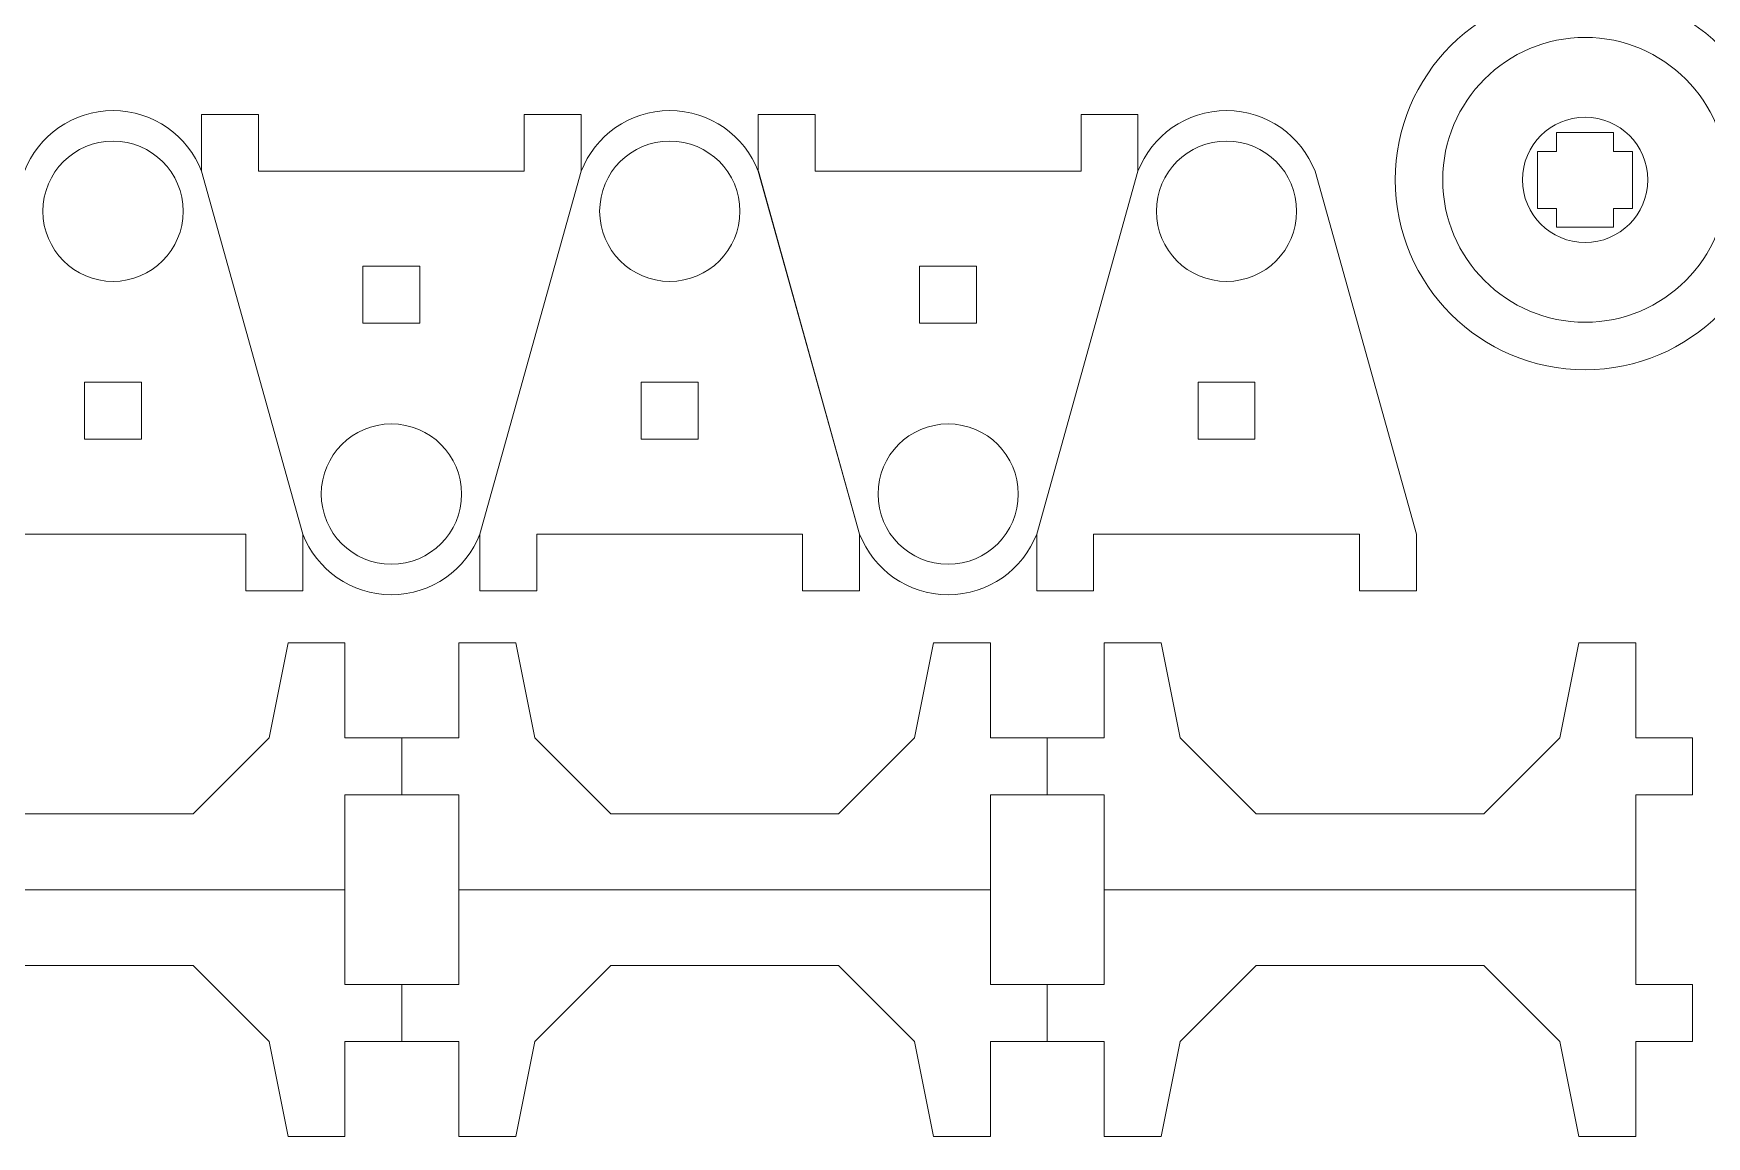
# Model space of a CAD drawing. Header units: millimetres. Extents: x -150 to 142, y -93 to 100.
# Drawn here: x -96.9 to -8.8, y -82.2 to -24.1 of the extents above; entities that cross this region are included whole.
import ezdxf

# ---------------------------------------------------------------- set-up
doc = ezdxf.new("R2010")
doc.units = ezdxf.units.MM
doc.header["$MEASUREMENT"] = 0
doc.layers.add('cut', color=7, linetype='Continuous')
doc.layers.add('cut light', color=7, linetype='Continuous')

msp = doc.modelspace()

# ---------------------------------------------------------------- linework, layer by layer
at = {"layer": 'cut', "lineweight": 0}
for points in [[(-79.5569, -39.3439), (-76.5569, -39.3439), (-76.5569, -36.3439), (-79.5569, -36.3439), (-79.5569, -39.3439)], [(-50.2267, -39.3439), (-47.2267, -39.3439), (-47.2267, -36.3439), (-50.2267, -36.3439), (-50.2267, -39.3439)], [(-94.2215, -45.4459), (-91.2215, -45.4459), (-91.2215, -42.4459), (-94.2215, -42.4459), (-94.2215, -45.4459)], [(-64.8908, -45.4459), (-61.8908, -45.4459), (-61.8908, -42.4459), (-64.8908, -42.4459), (-64.8908, -45.4459)], [(-35.5601, -45.4459), (-32.5601, -45.4459), (-32.5601, -42.4459), (-35.5601, -42.4459), (-35.5601, -45.4459)]]:
    msp.add_lwpolyline(points, close=True, dxfattribs=at)
msp.add_ellipse((-15.1699, -31.7941), major_axis=(0, 10), ratio=1, dxfattribs=at)
for points, knots in [([(-97.3871, -31.3439), (-96.6639, -29.473), (-94.8481, -28.1459), (-92.722, -28.1459), (-92.722, -28.1459), (-90.596, -28.1459), (-88.7801, -29.473), (-88.0569, -31.3439), (-88.0569, -31.3439), (-88.0569, -31.3439), (-88.0564, -31.3439), (-88.0564, -31.3439), (-88.0564, -31.3439), (-88.0564, -31.3439), (-82.722, -50.4459), (-82.722, -50.4459), (-82.722, -50.4459), (-82.722, -50.4459), (-82.722, -53.4459), (-82.722, -53.4459), (-82.722, -53.4459), (-82.722, -53.4459), (-85.722, -53.4459), (-85.722, -53.4459), (-85.722, -53.4459), (-85.722, -53.4459), (-85.722, -50.4459), (-85.722, -50.4459), (-85.722, -50.4459), (-85.722, -50.4459), (-99.722, -50.4459), (-99.722, -50.4459), (-99.722, -50.4459), (-99.722, -50.4459), (-99.722, -53.4459), (-99.722, -53.4459), (-99.722, -53.4459), (-99.722, -53.4459), (-102.722, -53.4459), (-102.722, -53.4459), (-102.722, -53.4459), (-102.722, -53.4459), (-102.722, -50.4459), (-102.722, -50.4459), (-102.722, -50.4459), (-102.722, -50.4459), (-97.3876, -31.3439), (-97.3876, -31.3439), (-97.3876, -31.3439), (-97.3876, -31.3439), (-97.3871, -31.3439), (-97.3871, -31.3439)], [0, 0, 0, 0, 0.0714286, 0.0714286, 0.0714286, 0.0714286, 0.1428571, 0.1428571, 0.1428571, 0.1428571, 0.2142857, 0.2142857, 0.2142857, 0.2142857, 0.2857143, 0.2857143, 0.2857143, 0.2857143, 0.3571429, 0.3571429, 0.3571429, 0.3571429, 0.4285714, 0.4285714, 0.4285714, 0.4285714, 0.5, 0.5, 0.5, 0.5, 0.5714286, 0.5714286, 0.5714286, 0.5714286, 0.6428571, 0.6428571, 0.6428571, 0.6428571, 0.7142857, 0.7142857, 0.7142857, 0.7142857, 0.7857143, 0.7857143, 0.7857143, 0.7857143, 0.8571429, 0.8571429, 0.8571429, 0.8571429, 1, 1, 1, 1]), ([(-68.0559, -31.3439), (-67.3327, -29.473), (-65.5169, -28.1459), (-63.3908, -28.1459), (-63.3908, -28.1459), (-61.2648, -28.1459), (-59.4489, -29.473), (-58.7257, -31.3439), (-58.7257, -31.3439), (-58.7257, -31.3439), (-58.7252, -31.3439), (-58.7252, -31.3439), (-58.7252, -31.3439), (-58.7252, -31.3439), (-53.3908, -50.4459), (-53.3908, -50.4459), (-53.3908, -50.4459), (-53.3908, -50.4459), (-53.3908, -53.4459), (-53.3908, -53.4459), (-53.3908, -53.4459), (-53.3908, -53.4459), (-56.3908, -53.4459), (-56.3908, -53.4459), (-56.3908, -53.4459), (-56.3908, -53.4459), (-56.3908, -50.4459), (-56.3908, -50.4459), (-56.3908, -50.4459), (-56.3908, -50.4459), (-70.3908, -50.4459), (-70.3908, -50.4459), (-70.3908, -50.4459), (-70.3908, -50.4459), (-70.3908, -53.4459), (-70.3908, -53.4459), (-70.3908, -53.4459), (-70.3908, -53.4459), (-73.3908, -53.4459), (-73.3908, -53.4459), (-73.3908, -53.4459), (-73.3908, -53.4459), (-73.3908, -50.4459), (-73.3908, -50.4459), (-73.3908, -50.4459), (-73.3908, -50.4459), (-68.0564, -31.3439), (-68.0564, -31.3439), (-68.0564, -31.3439), (-68.0564, -31.3439), (-68.0559, -31.3439), (-68.0559, -31.3439)], [0, 0, 0, 0, 0.0714286, 0.0714286, 0.0714286, 0.0714286, 0.1428571, 0.1428571, 0.1428571, 0.1428571, 0.2142857, 0.2142857, 0.2142857, 0.2142857, 0.2857143, 0.2857143, 0.2857143, 0.2857143, 0.3571429, 0.3571429, 0.3571429, 0.3571429, 0.4285714, 0.4285714, 0.4285714, 0.4285714, 0.5, 0.5, 0.5, 0.5, 0.5714286, 0.5714286, 0.5714286, 0.5714286, 0.6428571, 0.6428571, 0.6428571, 0.6428571, 0.7142857, 0.7142857, 0.7142857, 0.7142857, 0.7857143, 0.7857143, 0.7857143, 0.7857143, 0.8571429, 0.8571429, 0.8571429, 0.8571429, 1, 1, 1, 1]), ([(-38.7252, -31.3439), (-38.002, -29.473), (-36.1862, -28.1459), (-34.0601, -28.1459), (-34.0601, -28.1459), (-31.9341, -28.1459), (-30.1182, -29.473), (-29.395, -31.3439), (-29.395, -31.3439), (-29.395, -31.3439), (-29.3945, -31.3439), (-29.3945, -31.3439), (-29.3945, -31.3439), (-29.3945, -31.3439), (-24.0601, -50.4459), (-24.0601, -50.4459), (-24.0601, -50.4459), (-24.0601, -50.4459), (-24.0601, -53.4459), (-24.0601, -53.4459), (-24.0601, -53.4459), (-24.0601, -53.4459), (-27.0601, -53.4459), (-27.0601, -53.4459), (-27.0601, -53.4459), (-27.0601, -53.4459), (-27.0601, -50.4459), (-27.0601, -50.4459), (-27.0601, -50.4459), (-27.0601, -50.4459), (-41.0601, -50.4459), (-41.0601, -50.4459), (-41.0601, -50.4459), (-41.0601, -50.4459), (-41.0601, -53.4459), (-41.0601, -53.4459), (-41.0601, -53.4459), (-41.0601, -53.4459), (-44.0601, -53.4459), (-44.0601, -53.4459), (-44.0601, -53.4459), (-44.0601, -53.4459), (-44.0601, -50.4459), (-44.0601, -50.4459), (-44.0601, -50.4459), (-44.0601, -50.4459), (-38.7257, -31.3439), (-38.7257, -31.3439), (-38.7257, -31.3439), (-38.7257, -31.3439), (-38.7252, -31.3439), (-38.7252, -31.3439)], [0, 0, 0, 0, 0.0714286, 0.0714286, 0.0714286, 0.0714286, 0.1428571, 0.1428571, 0.1428571, 0.1428571, 0.2142857, 0.2142857, 0.2142857, 0.2142857, 0.2857143, 0.2857143, 0.2857143, 0.2857143, 0.3571429, 0.3571429, 0.3571429, 0.3571429, 0.4285714, 0.4285714, 0.4285714, 0.4285714, 0.5, 0.5, 0.5, 0.5, 0.5714286, 0.5714286, 0.5714286, 0.5714286, 0.6428571, 0.6428571, 0.6428571, 0.6428571, 0.7142857, 0.7142857, 0.7142857, 0.7142857, 0.7857143, 0.7857143, 0.7857143, 0.7857143, 0.8571429, 0.8571429, 0.8571429, 0.8571429, 1, 1, 1, 1]), ([(-73.3913, -50.4459), (-74.1145, -52.3168), (-75.9303, -53.6439), (-78.0564, -53.6439), (-78.0564, -53.6439), (-80.1824, -53.6439), (-81.9983, -52.3168), (-82.7215, -50.4459), (-82.7215, -50.4459), (-82.7215, -50.4459), (-82.722, -50.4459), (-82.722, -50.4459), (-82.722, -50.4459), (-82.722, -50.4459), (-88.0564, -31.3439), (-88.0564, -31.3439), (-88.0564, -31.3439), (-88.0564, -31.3439), (-88.0564, -28.3439), (-88.0564, -28.3439), (-88.0564, -28.3439), (-88.0564, -28.3439), (-85.0564, -28.3439), (-85.0564, -28.3439), (-85.0564, -28.3439), (-85.0564, -28.3439), (-85.0564, -31.3439), (-85.0564, -31.3439), (-85.0564, -31.3439), (-85.0564, -31.3439), (-71.0564, -31.3439), (-71.0564, -31.3439), (-71.0564, -31.3439), (-71.0564, -31.3439), (-71.0564, -28.3439), (-71.0564, -28.3439), (-71.0564, -28.3439), (-71.0564, -28.3439), (-68.0564, -28.3439), (-68.0564, -28.3439), (-68.0564, -28.3439), (-68.0564, -28.3439), (-68.0564, -31.3439), (-68.0564, -31.3439), (-68.0564, -31.3439), (-68.0564, -31.3439), (-73.3908, -50.4459), (-73.3908, -50.4459), (-73.3908, -50.4459), (-73.3908, -50.4459), (-73.3913, -50.4459), (-73.3913, -50.4459)], [0, 0, 0, 0, 0.0714286, 0.0714286, 0.0714286, 0.0714286, 0.1428571, 0.1428571, 0.1428571, 0.1428571, 0.2142857, 0.2142857, 0.2142857, 0.2142857, 0.2857143, 0.2857143, 0.2857143, 0.2857143, 0.3571429, 0.3571429, 0.3571429, 0.3571429, 0.4285714, 0.4285714, 0.4285714, 0.4285714, 0.5, 0.5, 0.5, 0.5, 0.5714286, 0.5714286, 0.5714286, 0.5714286, 0.6428571, 0.6428571, 0.6428571, 0.6428571, 0.7142857, 0.7142857, 0.7142857, 0.7142857, 0.7857143, 0.7857143, 0.7857143, 0.7857143, 0.8571429, 0.8571429, 0.8571429, 0.8571429, 1, 1, 1, 1]), ([(-44.0606, -50.4459), (-44.7838, -52.3168), (-46.5996, -53.6439), (-48.7257, -53.6439), (-48.7257, -53.6439), (-50.8517, -53.6439), (-52.6676, -52.3168), (-53.3908, -50.4459), (-53.3908, -50.4459), (-53.3908, -50.4459), (-53.3913, -50.4459), (-53.3913, -50.4459), (-53.3913, -50.4459), (-53.3913, -50.4459), (-58.7257, -31.3439), (-58.7257, -31.3439), (-58.7257, -31.3439), (-58.7257, -31.3439), (-58.7257, -28.3439), (-58.7257, -28.3439), (-58.7257, -28.3439), (-58.7257, -28.3439), (-55.7257, -28.3439), (-55.7257, -28.3439), (-55.7257, -28.3439), (-55.7257, -28.3439), (-55.7257, -31.3439), (-55.7257, -31.3439), (-55.7257, -31.3439), (-55.7257, -31.3439), (-41.7257, -31.3439), (-41.7257, -31.3439), (-41.7257, -31.3439), (-41.7257, -31.3439), (-41.7257, -28.3439), (-41.7257, -28.3439), (-41.7257, -28.3439), (-41.7257, -28.3439), (-38.7257, -28.3439), (-38.7257, -28.3439), (-38.7257, -28.3439), (-38.7257, -28.3439), (-38.7257, -31.3439), (-38.7257, -31.3439), (-38.7257, -31.3439), (-38.7257, -31.3439), (-44.0601, -50.4459), (-44.0601, -50.4459), (-44.0601, -50.4459), (-44.0601, -50.4459), (-44.0606, -50.4459), (-44.0606, -50.4459)], [0, 0, 0, 0, 0.0714286, 0.0714286, 0.0714286, 0.0714286, 0.1428571, 0.1428571, 0.1428571, 0.1428571, 0.2142857, 0.2142857, 0.2142857, 0.2142857, 0.2857143, 0.2857143, 0.2857143, 0.2857143, 0.3571429, 0.3571429, 0.3571429, 0.3571429, 0.4285714, 0.4285714, 0.4285714, 0.4285714, 0.5, 0.5, 0.5, 0.5, 0.5714286, 0.5714286, 0.5714286, 0.5714286, 0.6428571, 0.6428571, 0.6428571, 0.6428571, 0.7142857, 0.7142857, 0.7142857, 0.7142857, 0.7857143, 0.7857143, 0.7857143, 0.7857143, 0.8571429, 0.8571429, 0.8571429, 0.8571429, 1, 1, 1, 1]), ([(-92.722, -37.1409), (-94.7626, -37.1409), (-96.417, -35.4867), (-96.417, -33.4459), (-96.417, -33.4459), (-96.417, -31.4051), (-94.7626, -29.7509), (-92.722, -29.7509), (-92.722, -29.7509), (-90.6814, -29.7509), (-89.027, -31.4051), (-89.027, -33.4459), (-89.027, -33.4459), (-89.027, -35.4867), (-90.6814, -37.1409), (-92.722, -37.1409)], [0, 0, 0, 0, 0.2, 0.2, 0.2, 0.2, 0.4, 0.4, 0.4, 0.4, 0.6, 0.6, 0.6, 0.6, 1, 1, 1, 1]), ([(-63.3908, -37.1409), (-65.4314, -37.1409), (-67.0858, -35.4867), (-67.0858, -33.4459), (-67.0858, -33.4459), (-67.0858, -31.4051), (-65.4314, -29.7509), (-63.3908, -29.7509), (-63.3908, -29.7509), (-61.3502, -29.7509), (-59.6958, -31.4051), (-59.6958, -33.4459), (-59.6958, -33.4459), (-59.6958, -35.4867), (-61.3502, -37.1409), (-63.3908, -37.1409)], [0, 0, 0, 0, 0.2, 0.2, 0.2, 0.2, 0.4, 0.4, 0.4, 0.4, 0.6, 0.6, 0.6, 0.6, 1, 1, 1, 1]), ([(-34.0601, -37.1409), (-36.1007, -37.1409), (-37.7551, -35.4867), (-37.7551, -33.4459), (-37.7551, -33.4459), (-37.7551, -31.4051), (-36.1007, -29.7509), (-34.0601, -29.7509), (-34.0601, -29.7509), (-32.0195, -29.7509), (-30.3651, -31.4051), (-30.3651, -33.4459), (-30.3651, -33.4459), (-30.3651, -35.4867), (-32.0195, -37.1409), (-34.0601, -37.1409)], [0, 0, 0, 0, 0.2, 0.2, 0.2, 0.2, 0.4, 0.4, 0.4, 0.4, 0.6, 0.6, 0.6, 0.6, 1, 1, 1, 1]), ([(-16.6699, -29.2941), (-16.6699, -29.2941), (-13.6699, -29.2941), (-13.6699, -29.2941), (-13.6699, -29.2941), (-13.6699, -29.2941), (-13.6699, -30.2941), (-13.6699, -30.2941), (-13.6699, -30.2941), (-13.6699, -30.2941), (-12.6699, -30.2941), (-12.6699, -30.2941), (-12.6699, -30.2941), (-12.6699, -30.2941), (-12.6699, -33.2941), (-12.6699, -33.2941), (-12.6699, -33.2941), (-12.6699, -33.2941), (-13.6699, -33.2941), (-13.6699, -33.2941), (-13.6699, -33.2941), (-13.6699, -33.2941), (-13.6699, -34.2941), (-13.6699, -34.2941), (-13.6699, -34.2941), (-13.6699, -34.2941), (-16.6699, -34.2941), (-16.6699, -34.2941), (-16.6699, -34.2941), (-16.6699, -34.2941), (-16.6699, -33.2941), (-16.6699, -33.2941), (-16.6699, -33.2941), (-16.6699, -33.2941), (-17.6699, -33.2941), (-17.6699, -33.2941), (-17.6699, -33.2941), (-17.6699, -33.2941), (-17.6699, -30.2941), (-17.6699, -30.2941), (-17.6699, -30.2941), (-17.6699, -30.2941), (-16.6699, -30.2941), (-16.6699, -30.2941), (-16.6699, -30.2941), (-16.6699, -30.2941), (-16.6699, -29.2941), (-16.6699, -29.2941)], [0, 0, 0, 0, 0.0769231, 0.0769231, 0.0769231, 0.0769231, 0.1538462, 0.1538462, 0.1538462, 0.1538462, 0.2307692, 0.2307692, 0.2307692, 0.2307692, 0.3076923, 0.3076923, 0.3076923, 0.3076923, 0.3846154, 0.3846154, 0.3846154, 0.3846154, 0.4615385, 0.4615385, 0.4615385, 0.4615385, 0.5384615, 0.5384615, 0.5384615, 0.5384615, 0.6153846, 0.6153846, 0.6153846, 0.6153846, 0.6923077, 0.6923077, 0.6923077, 0.6923077, 0.7692308, 0.7692308, 0.7692308, 0.7692308, 0.8461538, 0.8461538, 0.8461538, 0.8461538, 1, 1, 1, 1]), ([(-78.0564, -44.6489), (-76.0158, -44.6489), (-74.3614, -46.3031), (-74.3614, -48.3439), (-74.3614, -48.3439), (-74.3614, -50.3847), (-76.0158, -52.0389), (-78.0564, -52.0389), (-78.0564, -52.0389), (-80.097, -52.0389), (-81.7514, -50.3847), (-81.7514, -48.3439), (-81.7514, -48.3439), (-81.7514, -46.3031), (-80.097, -44.6489), (-78.0564, -44.6489)], [0, 0, 0, 0, 0.2, 0.2, 0.2, 0.2, 0.4, 0.4, 0.4, 0.4, 0.6, 0.6, 0.6, 0.6, 1, 1, 1, 1]), ([(-48.7257, -44.6489), (-46.6851, -44.6489), (-45.0307, -46.3031), (-45.0307, -48.3439), (-45.0307, -48.3439), (-45.0307, -50.3847), (-46.6851, -52.0389), (-48.7257, -52.0389), (-48.7257, -52.0389), (-50.7663, -52.0389), (-52.4207, -50.3847), (-52.4207, -48.3439), (-52.4207, -48.3439), (-52.4207, -46.3031), (-50.7663, -44.6489), (-48.7257, -44.6489)], [0, 0, 0, 0, 0.2, 0.2, 0.2, 0.2, 0.4, 0.4, 0.4, 0.4, 0.6, 0.6, 0.6, 0.6, 1, 1, 1, 1]), ([(-100.5028, -65.1752), (-100.5028, -65.1752), (-88.5028, -65.1752), (-88.5028, -65.1752), (-88.5028, -65.1752), (-88.5028, -65.1752), (-84.5028, -61.1752), (-84.5028, -61.1752), (-84.5028, -61.1752), (-84.5028, -61.1752), (-83.5028, -56.1752), (-83.5028, -56.1752), (-83.5028, -56.1752), (-83.5028, -56.1752), (-80.5028, -56.1752), (-80.5028, -56.1752), (-80.5028, -56.1752), (-80.5028, -56.1752), (-80.5028, -61.1752), (-80.5028, -61.1752), (-80.5028, -61.1752), (-80.5028, -61.1752), (-77.5028, -61.1752), (-77.5028, -61.1752), (-77.5028, -61.1752), (-77.5028, -61.1752), (-77.5028, -64.1752), (-77.5028, -64.1752), (-77.5028, -64.1752), (-77.5028, -64.1752), (-80.5028, -64.1752), (-80.5028, -64.1752), (-80.5028, -64.1752), (-80.5028, -64.1752), (-80.5028, -65.1752), (-80.5028, -65.1752), (-80.5028, -65.1752), (-80.5028, -65.1752), (-80.5028, -69.1752), (-80.5028, -69.1752), (-80.5028, -69.1752), (-80.5028, -69.1752), (-88.5028, -69.1752), (-88.5028, -69.1752), (-88.5028, -69.1752), (-88.5028, -69.1752), (-100.5028, -69.1752), (-100.5028, -69.1752), (-100.5028, -69.1752), (-100.5028, -69.1752), (-108.5028, -69.1752), (-108.5028, -69.1752), (-108.5028, -69.1752), (-108.5028, -69.1752), (-108.5028, -65.1752), (-108.5028, -65.1752), (-108.5028, -65.1752), (-108.5028, -65.1752), (-108.5028, -64.1752), (-108.5028, -64.1752), (-108.5028, -64.1752), (-108.5028, -64.1752), (-111.5028, -64.1752), (-111.5028, -64.1752), (-111.5028, -64.1752), (-111.5028, -64.1752), (-111.5028, -61.1752), (-111.5028, -61.1752), (-111.5028, -61.1752), (-111.5028, -61.1752), (-108.5028, -61.1752), (-108.5028, -61.1752), (-108.5028, -61.1752), (-108.5028, -61.1752), (-108.5028, -56.1752), (-108.5028, -56.1752), (-108.5028, -56.1752), (-108.5028, -56.1752), (-105.5028, -56.1752), (-105.5028, -56.1752), (-105.5028, -56.1752), (-105.5028, -56.1752), (-104.5028, -61.1752), (-104.5028, -61.1752), (-104.5028, -61.1752), (-104.5028, -61.1752), (-100.5028, -65.1752), (-100.5028, -65.1752)], [0, 0, 0, 0, 0.0434783, 0.0434783, 0.0434783, 0.0434783, 0.0869565, 0.0869565, 0.0869565, 0.0869565, 0.1304348, 0.1304348, 0.1304348, 0.1304348, 0.173913, 0.173913, 0.173913, 0.173913, 0.2173913, 0.2173913, 0.2173913, 0.2173913, 0.2608696, 0.2608696, 0.2608696, 0.2608696, 0.3043478, 0.3043478, 0.3043478, 0.3043478, 0.3478261, 0.3478261, 0.3478261, 0.3478261, 0.3913043, 0.3913043, 0.3913043, 0.3913043, 0.4347826, 0.4347826, 0.4347826, 0.4347826, 0.4782609, 0.4782609, 0.4782609, 0.4782609, 0.5217391, 0.5217391, 0.5217391, 0.5217391, 0.5652174, 0.5652174, 0.5652174, 0.5652174, 0.6086957, 0.6086957, 0.6086957, 0.6086957, 0.6521739, 0.6521739, 0.6521739, 0.6521739, 0.6956522, 0.6956522, 0.6956522, 0.6956522, 0.7391304, 0.7391304, 0.7391304, 0.7391304, 0.7826087, 0.7826087, 0.7826087, 0.7826087, 0.826087, 0.826087, 0.826087, 0.826087, 0.8695652, 0.8695652, 0.8695652, 0.8695652, 0.9130435, 0.9130435, 0.9130435, 0.9130435, 1, 1, 1, 1]), ([(-66.5028, -65.1752), (-66.5028, -65.1752), (-54.5028, -65.1752), (-54.5028, -65.1752), (-54.5028, -65.1752), (-54.5028, -65.1752), (-50.5028, -61.1752), (-50.5028, -61.1752), (-50.5028, -61.1752), (-50.5028, -61.1752), (-49.5028, -56.1752), (-49.5028, -56.1752), (-49.5028, -56.1752), (-49.5028, -56.1752), (-46.5028, -56.1752), (-46.5028, -56.1752), (-46.5028, -56.1752), (-46.5028, -56.1752), (-46.5028, -61.1752), (-46.5028, -61.1752), (-46.5028, -61.1752), (-46.5028, -61.1752), (-43.5028, -61.1752), (-43.5028, -61.1752), (-43.5028, -61.1752), (-43.5028, -61.1752), (-43.5028, -64.1752), (-43.5028, -64.1752), (-43.5028, -64.1752), (-43.5028, -64.1752), (-46.5028, -64.1752), (-46.5028, -64.1752), (-46.5028, -64.1752), (-46.5028, -64.1752), (-46.5028, -65.1752), (-46.5028, -65.1752), (-46.5028, -65.1752), (-46.5028, -65.1752), (-46.5028, -69.1752), (-46.5028, -69.1752), (-46.5028, -69.1752), (-46.5028, -69.1752), (-54.5028, -69.1752), (-54.5028, -69.1752), (-54.5028, -69.1752), (-54.5028, -69.1752), (-66.5028, -69.1752), (-66.5028, -69.1752), (-66.5028, -69.1752), (-66.5028, -69.1752), (-74.5028, -69.1752), (-74.5028, -69.1752), (-74.5028, -69.1752), (-74.5028, -69.1752), (-74.5028, -65.1752), (-74.5028, -65.1752), (-74.5028, -65.1752), (-74.5028, -65.1752), (-74.5028, -64.1752), (-74.5028, -64.1752), (-74.5028, -64.1752), (-74.5028, -64.1752), (-77.5028, -64.1752), (-77.5028, -64.1752), (-77.5028, -64.1752), (-77.5028, -64.1752), (-77.5028, -61.1752), (-77.5028, -61.1752), (-77.5028, -61.1752), (-77.5028, -61.1752), (-74.5028, -61.1752), (-74.5028, -61.1752), (-74.5028, -61.1752), (-74.5028, -61.1752), (-74.5028, -56.1752), (-74.5028, -56.1752), (-74.5028, -56.1752), (-74.5028, -56.1752), (-71.5028, -56.1752), (-71.5028, -56.1752), (-71.5028, -56.1752), (-71.5028, -56.1752), (-70.5028, -61.1752), (-70.5028, -61.1752), (-70.5028, -61.1752), (-70.5028, -61.1752), (-66.5028, -65.1752), (-66.5028, -65.1752)], [0, 0, 0, 0, 0.0434783, 0.0434783, 0.0434783, 0.0434783, 0.0869565, 0.0869565, 0.0869565, 0.0869565, 0.1304348, 0.1304348, 0.1304348, 0.1304348, 0.173913, 0.173913, 0.173913, 0.173913, 0.2173913, 0.2173913, 0.2173913, 0.2173913, 0.2608696, 0.2608696, 0.2608696, 0.2608696, 0.3043478, 0.3043478, 0.3043478, 0.3043478, 0.3478261, 0.3478261, 0.3478261, 0.3478261, 0.3913043, 0.3913043, 0.3913043, 0.3913043, 0.4347826, 0.4347826, 0.4347826, 0.4347826, 0.4782609, 0.4782609, 0.4782609, 0.4782609, 0.5217391, 0.5217391, 0.5217391, 0.5217391, 0.5652174, 0.5652174, 0.5652174, 0.5652174, 0.6086957, 0.6086957, 0.6086957, 0.6086957, 0.6521739, 0.6521739, 0.6521739, 0.6521739, 0.6956522, 0.6956522, 0.6956522, 0.6956522, 0.7391304, 0.7391304, 0.7391304, 0.7391304, 0.7826087, 0.7826087, 0.7826087, 0.7826087, 0.826087, 0.826087, 0.826087, 0.826087, 0.8695652, 0.8695652, 0.8695652, 0.8695652, 0.9130435, 0.9130435, 0.9130435, 0.9130435, 1, 1, 1, 1]), ([(-32.5028, -65.1752), (-32.5028, -65.1752), (-20.5028, -65.1752), (-20.5028, -65.1752), (-20.5028, -65.1752), (-20.5028, -65.1752), (-16.5028, -61.1752), (-16.5028, -61.1752), (-16.5028, -61.1752), (-16.5028, -61.1752), (-15.5028, -56.1752), (-15.5028, -56.1752), (-15.5028, -56.1752), (-15.5028, -56.1752), (-12.5028, -56.1752), (-12.5028, -56.1752), (-12.5028, -56.1752), (-12.5028, -56.1752), (-12.5028, -61.1752), (-12.5028, -61.1752), (-12.5028, -61.1752), (-12.5028, -61.1752), (-9.5028, -61.1752), (-9.5028, -61.1752), (-9.5028, -61.1752), (-9.5028, -61.1752), (-9.5028, -64.1752), (-9.5028, -64.1752), (-9.5028, -64.1752), (-9.5028, -64.1752), (-12.5028, -64.1752), (-12.5028, -64.1752), (-12.5028, -64.1752), (-12.5028, -64.1752), (-12.5028, -65.1752), (-12.5028, -65.1752), (-12.5028, -65.1752), (-12.5028, -65.1752), (-12.5028, -69.1752), (-12.5028, -69.1752), (-12.5028, -69.1752), (-12.5028, -69.1752), (-20.5028, -69.1752), (-20.5028, -69.1752), (-20.5028, -69.1752), (-20.5028, -69.1752), (-32.5028, -69.1752), (-32.5028, -69.1752), (-32.5028, -69.1752), (-32.5028, -69.1752), (-40.5028, -69.1752), (-40.5028, -69.1752), (-40.5028, -69.1752), (-40.5028, -69.1752), (-40.5028, -65.1752), (-40.5028, -65.1752), (-40.5028, -65.1752), (-40.5028, -65.1752), (-40.5028, -64.1752), (-40.5028, -64.1752), (-40.5028, -64.1752), (-40.5028, -64.1752), (-43.5028, -64.1752), (-43.5028, -64.1752), (-43.5028, -64.1752), (-43.5028, -64.1752), (-43.5028, -61.1752), (-43.5028, -61.1752), (-43.5028, -61.1752), (-43.5028, -61.1752), (-40.5028, -61.1752), (-40.5028, -61.1752), (-40.5028, -61.1752), (-40.5028, -61.1752), (-40.5028, -56.1752), (-40.5028, -56.1752), (-40.5028, -56.1752), (-40.5028, -56.1752), (-37.5028, -56.1752), (-37.5028, -56.1752), (-37.5028, -56.1752), (-37.5028, -56.1752), (-36.5028, -61.1752), (-36.5028, -61.1752), (-36.5028, -61.1752), (-36.5028, -61.1752), (-32.5028, -65.1752), (-32.5028, -65.1752)], [0, 0, 0, 0, 0.0434783, 0.0434783, 0.0434783, 0.0434783, 0.0869565, 0.0869565, 0.0869565, 0.0869565, 0.1304348, 0.1304348, 0.1304348, 0.1304348, 0.173913, 0.173913, 0.173913, 0.173913, 0.2173913, 0.2173913, 0.2173913, 0.2173913, 0.2608696, 0.2608696, 0.2608696, 0.2608696, 0.3043478, 0.3043478, 0.3043478, 0.3043478, 0.3478261, 0.3478261, 0.3478261, 0.3478261, 0.3913043, 0.3913043, 0.3913043, 0.3913043, 0.4347826, 0.4347826, 0.4347826, 0.4347826, 0.4782609, 0.4782609, 0.4782609, 0.4782609, 0.5217391, 0.5217391, 0.5217391, 0.5217391, 0.5652174, 0.5652174, 0.5652174, 0.5652174, 0.6086957, 0.6086957, 0.6086957, 0.6086957, 0.6521739, 0.6521739, 0.6521739, 0.6521739, 0.6956522, 0.6956522, 0.6956522, 0.6956522, 0.7391304, 0.7391304, 0.7391304, 0.7391304, 0.7826087, 0.7826087, 0.7826087, 0.7826087, 0.826087, 0.826087, 0.826087, 0.826087, 0.8695652, 0.8695652, 0.8695652, 0.8695652, 0.9130435, 0.9130435, 0.9130435, 0.9130435, 1, 1, 1, 1]), ([(-100.5028, -73.1752), (-100.5028, -73.1752), (-88.5028, -73.1752), (-88.5028, -73.1752), (-88.5028, -73.1752), (-88.5028, -73.1752), (-84.5028, -77.1752), (-84.5028, -77.1752), (-84.5028, -77.1752), (-84.5028, -77.1752), (-83.5028, -82.1752), (-83.5028, -82.1752), (-83.5028, -82.1752), (-83.5028, -82.1752), (-80.5028, -82.1752), (-80.5028, -82.1752), (-80.5028, -82.1752), (-80.5028, -82.1752), (-80.5028, -77.1752), (-80.5028, -77.1752), (-80.5028, -77.1752), (-80.5028, -77.1752), (-77.5028, -77.1752), (-77.5028, -77.1752), (-77.5028, -77.1752), (-77.5028, -77.1752), (-77.5028, -74.1752), (-77.5028, -74.1752), (-77.5028, -74.1752), (-77.5028, -74.1752), (-80.5028, -74.1752), (-80.5028, -74.1752), (-80.5028, -74.1752), (-80.5028, -74.1752), (-80.5028, -73.1752), (-80.5028, -73.1752), (-80.5028, -73.1752), (-80.5028, -73.1752), (-80.5028, -69.1752), (-80.5028, -69.1752), (-80.5028, -69.1752), (-80.5028, -69.1752), (-88.5028, -69.1752), (-88.5028, -69.1752), (-88.5028, -69.1752), (-88.5028, -69.1752), (-100.5028, -69.1752), (-100.5028, -69.1752), (-100.5028, -69.1752), (-100.5028, -69.1752), (-108.5028, -69.1752), (-108.5028, -69.1752), (-108.5028, -69.1752), (-108.5028, -69.1752), (-108.5028, -73.1752), (-108.5028, -73.1752), (-108.5028, -73.1752), (-108.5028, -73.1752), (-108.5028, -74.1752), (-108.5028, -74.1752), (-108.5028, -74.1752), (-108.5028, -74.1752), (-111.5028, -74.1752), (-111.5028, -74.1752), (-111.5028, -74.1752), (-111.5028, -74.1752), (-111.5028, -77.1752), (-111.5028, -77.1752), (-111.5028, -77.1752), (-111.5028, -77.1752), (-108.5028, -77.1752), (-108.5028, -77.1752), (-108.5028, -77.1752), (-108.5028, -77.1752), (-108.5028, -82.1752), (-108.5028, -82.1752), (-108.5028, -82.1752), (-108.5028, -82.1752), (-105.5028, -82.1752), (-105.5028, -82.1752), (-105.5028, -82.1752), (-105.5028, -82.1752), (-104.5028, -77.1752), (-104.5028, -77.1752), (-104.5028, -77.1752), (-104.5028, -77.1752), (-100.5028, -73.1752), (-100.5028, -73.1752)], [0, 0, 0, 0, 0.0434783, 0.0434783, 0.0434783, 0.0434783, 0.0869565, 0.0869565, 0.0869565, 0.0869565, 0.1304348, 0.1304348, 0.1304348, 0.1304348, 0.173913, 0.173913, 0.173913, 0.173913, 0.2173913, 0.2173913, 0.2173913, 0.2173913, 0.2608696, 0.2608696, 0.2608696, 0.2608696, 0.3043478, 0.3043478, 0.3043478, 0.3043478, 0.3478261, 0.3478261, 0.3478261, 0.3478261, 0.3913043, 0.3913043, 0.3913043, 0.3913043, 0.4347826, 0.4347826, 0.4347826, 0.4347826, 0.4782609, 0.4782609, 0.4782609, 0.4782609, 0.5217391, 0.5217391, 0.5217391, 0.5217391, 0.5652174, 0.5652174, 0.5652174, 0.5652174, 0.6086957, 0.6086957, 0.6086957, 0.6086957, 0.6521739, 0.6521739, 0.6521739, 0.6521739, 0.6956522, 0.6956522, 0.6956522, 0.6956522, 0.7391304, 0.7391304, 0.7391304, 0.7391304, 0.7826087, 0.7826087, 0.7826087, 0.7826087, 0.826087, 0.826087, 0.826087, 0.826087, 0.8695652, 0.8695652, 0.8695652, 0.8695652, 0.9130435, 0.9130435, 0.9130435, 0.9130435, 1, 1, 1, 1]), ([(-66.5028, -73.1752), (-66.5028, -73.1752), (-54.5028, -73.1752), (-54.5028, -73.1752), (-54.5028, -73.1752), (-54.5028, -73.1752), (-50.5028, -77.1752), (-50.5028, -77.1752), (-50.5028, -77.1752), (-50.5028, -77.1752), (-49.5028, -82.1752), (-49.5028, -82.1752), (-49.5028, -82.1752), (-49.5028, -82.1752), (-46.5028, -82.1752), (-46.5028, -82.1752), (-46.5028, -82.1752), (-46.5028, -82.1752), (-46.5028, -77.1752), (-46.5028, -77.1752), (-46.5028, -77.1752), (-46.5028, -77.1752), (-43.5028, -77.1752), (-43.5028, -77.1752), (-43.5028, -77.1752), (-43.5028, -77.1752), (-43.5028, -74.1752), (-43.5028, -74.1752), (-43.5028, -74.1752), (-43.5028, -74.1752), (-46.5028, -74.1752), (-46.5028, -74.1752), (-46.5028, -74.1752), (-46.5028, -74.1752), (-46.5028, -73.1752), (-46.5028, -73.1752), (-46.5028, -73.1752), (-46.5028, -73.1752), (-46.5028, -69.1752), (-46.5028, -69.1752), (-46.5028, -69.1752), (-46.5028, -69.1752), (-54.5028, -69.1752), (-54.5028, -69.1752), (-54.5028, -69.1752), (-54.5028, -69.1752), (-66.5028, -69.1752), (-66.5028, -69.1752), (-66.5028, -69.1752), (-66.5028, -69.1752), (-74.5028, -69.1752), (-74.5028, -69.1752), (-74.5028, -69.1752), (-74.5028, -69.1752), (-74.5028, -73.1752), (-74.5028, -73.1752), (-74.5028, -73.1752), (-74.5028, -73.1752), (-74.5028, -74.1752), (-74.5028, -74.1752), (-74.5028, -74.1752), (-74.5028, -74.1752), (-77.5028, -74.1752), (-77.5028, -74.1752), (-77.5028, -74.1752), (-77.5028, -74.1752), (-77.5028, -77.1752), (-77.5028, -77.1752), (-77.5028, -77.1752), (-77.5028, -77.1752), (-74.5028, -77.1752), (-74.5028, -77.1752), (-74.5028, -77.1752), (-74.5028, -77.1752), (-74.5028, -82.1752), (-74.5028, -82.1752), (-74.5028, -82.1752), (-74.5028, -82.1752), (-71.5028, -82.1752), (-71.5028, -82.1752), (-71.5028, -82.1752), (-71.5028, -82.1752), (-70.5028, -77.1752), (-70.5028, -77.1752), (-70.5028, -77.1752), (-70.5028, -77.1752), (-66.5028, -73.1752), (-66.5028, -73.1752)], [0, 0, 0, 0, 0.0434783, 0.0434783, 0.0434783, 0.0434783, 0.0869565, 0.0869565, 0.0869565, 0.0869565, 0.1304348, 0.1304348, 0.1304348, 0.1304348, 0.173913, 0.173913, 0.173913, 0.173913, 0.2173913, 0.2173913, 0.2173913, 0.2173913, 0.2608696, 0.2608696, 0.2608696, 0.2608696, 0.3043478, 0.3043478, 0.3043478, 0.3043478, 0.3478261, 0.3478261, 0.3478261, 0.3478261, 0.3913043, 0.3913043, 0.3913043, 0.3913043, 0.4347826, 0.4347826, 0.4347826, 0.4347826, 0.4782609, 0.4782609, 0.4782609, 0.4782609, 0.5217391, 0.5217391, 0.5217391, 0.5217391, 0.5652174, 0.5652174, 0.5652174, 0.5652174, 0.6086957, 0.6086957, 0.6086957, 0.6086957, 0.6521739, 0.6521739, 0.6521739, 0.6521739, 0.6956522, 0.6956522, 0.6956522, 0.6956522, 0.7391304, 0.7391304, 0.7391304, 0.7391304, 0.7826087, 0.7826087, 0.7826087, 0.7826087, 0.826087, 0.826087, 0.826087, 0.826087, 0.8695652, 0.8695652, 0.8695652, 0.8695652, 0.9130435, 0.9130435, 0.9130435, 0.9130435, 1, 1, 1, 1]), ([(-32.5028, -73.1752), (-32.5028, -73.1752), (-20.5028, -73.1752), (-20.5028, -73.1752), (-20.5028, -73.1752), (-20.5028, -73.1752), (-16.5028, -77.1752), (-16.5028, -77.1752), (-16.5028, -77.1752), (-16.5028, -77.1752), (-15.5028, -82.1752), (-15.5028, -82.1752), (-15.5028, -82.1752), (-15.5028, -82.1752), (-12.5028, -82.1752), (-12.5028, -82.1752), (-12.5028, -82.1752), (-12.5028, -82.1752), (-12.5028, -77.1752), (-12.5028, -77.1752), (-12.5028, -77.1752), (-12.5028, -77.1752), (-9.5028, -77.1752), (-9.5028, -77.1752), (-9.5028, -77.1752), (-9.5028, -77.1752), (-9.5028, -74.1752), (-9.5028, -74.1752), (-9.5028, -74.1752), (-9.5028, -74.1752), (-12.5028, -74.1752), (-12.5028, -74.1752), (-12.5028, -74.1752), (-12.5028, -74.1752), (-12.5028, -73.1752), (-12.5028, -73.1752), (-12.5028, -73.1752), (-12.5028, -73.1752), (-12.5028, -69.1752), (-12.5028, -69.1752), (-12.5028, -69.1752), (-12.5028, -69.1752), (-20.5028, -69.1752), (-20.5028, -69.1752), (-20.5028, -69.1752), (-20.5028, -69.1752), (-32.5028, -69.1752), (-32.5028, -69.1752), (-32.5028, -69.1752), (-32.5028, -69.1752), (-40.5028, -69.1752), (-40.5028, -69.1752), (-40.5028, -69.1752), (-40.5028, -69.1752), (-40.5028, -73.1752), (-40.5028, -73.1752), (-40.5028, -73.1752), (-40.5028, -73.1752), (-40.5028, -74.1752), (-40.5028, -74.1752), (-40.5028, -74.1752), (-40.5028, -74.1752), (-43.5028, -74.1752), (-43.5028, -74.1752), (-43.5028, -74.1752), (-43.5028, -74.1752), (-43.5028, -77.1752), (-43.5028, -77.1752), (-43.5028, -77.1752), (-43.5028, -77.1752), (-40.5028, -77.1752), (-40.5028, -77.1752), (-40.5028, -77.1752), (-40.5028, -77.1752), (-40.5028, -82.1752), (-40.5028, -82.1752), (-40.5028, -82.1752), (-40.5028, -82.1752), (-37.5028, -82.1752), (-37.5028, -82.1752), (-37.5028, -82.1752), (-37.5028, -82.1752), (-36.5028, -77.1752), (-36.5028, -77.1752), (-36.5028, -77.1752), (-36.5028, -77.1752), (-32.5028, -73.1752), (-32.5028, -73.1752)], [0, 0, 0, 0, 0.0434783, 0.0434783, 0.0434783, 0.0434783, 0.0869565, 0.0869565, 0.0869565, 0.0869565, 0.1304348, 0.1304348, 0.1304348, 0.1304348, 0.173913, 0.173913, 0.173913, 0.173913, 0.2173913, 0.2173913, 0.2173913, 0.2173913, 0.2608696, 0.2608696, 0.2608696, 0.2608696, 0.3043478, 0.3043478, 0.3043478, 0.3043478, 0.3478261, 0.3478261, 0.3478261, 0.3478261, 0.3913043, 0.3913043, 0.3913043, 0.3913043, 0.4347826, 0.4347826, 0.4347826, 0.4347826, 0.4782609, 0.4782609, 0.4782609, 0.4782609, 0.5217391, 0.5217391, 0.5217391, 0.5217391, 0.5652174, 0.5652174, 0.5652174, 0.5652174, 0.6086957, 0.6086957, 0.6086957, 0.6086957, 0.6521739, 0.6521739, 0.6521739, 0.6521739, 0.6956522, 0.6956522, 0.6956522, 0.6956522, 0.7391304, 0.7391304, 0.7391304, 0.7391304, 0.7826087, 0.7826087, 0.7826087, 0.7826087, 0.826087, 0.826087, 0.826087, 0.826087, 0.8695652, 0.8695652, 0.8695652, 0.8695652, 0.9130435, 0.9130435, 0.9130435, 0.9130435, 1, 1, 1, 1])]:
    msp.add_open_spline(points, degree=3, knots=knots, dxfattribs=at)
at = {"layer": 'cut light', "color": 5, "lineweight": 0}
for major_axis in [(0, 7.5), (0, 3.2999)]:
    msp.add_ellipse((-15.1699, -31.7941), major_axis=major_axis, ratio=1, dxfattribs=at)

doc.saveas('drawing.dxf')
